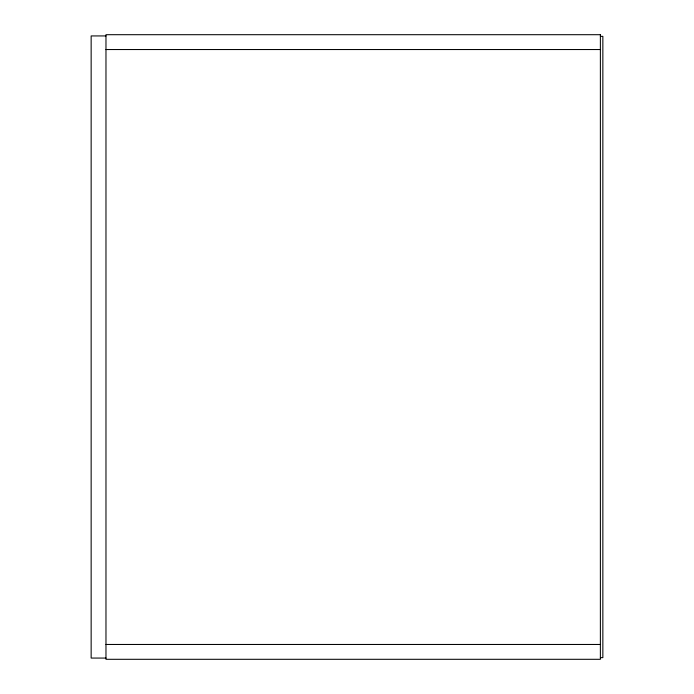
<?xml version="1.0" encoding="UTF-8"?>
<svg xmlns="http://www.w3.org/2000/svg" width="694" height="694" viewBox="0 0 694 694"><rect width="100%" height="100%" fill="white"/><g stroke="black" fill="none" stroke-linecap="round" stroke-linejoin="round"><path stroke-width="1.04" d="M105.974 35.932L91.148 35.932L91.148 658.068L105.974 658.068M600.379 36.348L602.852 36.348L602.852 657.652L600.379 657.652M105.974 49.534L600.379 49.534M105.974 644.466L600.379 644.466M600.379 34.7L105.974 34.7L105.974 659.3L600.379 659.3L600.379 34.7"/></g></svg>
